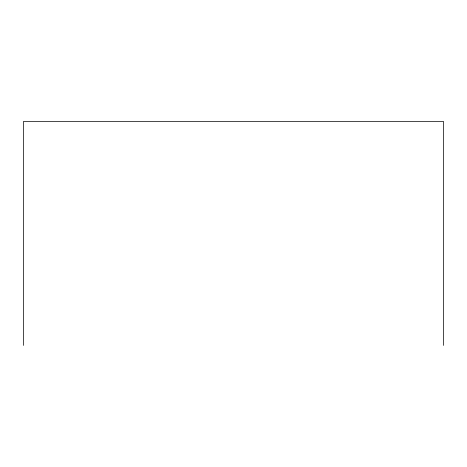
<?xml version="1.0" encoding="UTF-8"?>
<svg xmlns="http://www.w3.org/2000/svg" width="467" height="467" viewBox="0 0 467 467"><rect width="100%" height="100%" fill="white"/><g stroke="black" fill="none" stroke-linecap="round" stroke-linejoin="round"><path stroke-width="0.7" d="M443.65 345.417L443.65 121.583L23.35 121.583L23.35 345.417"/></g></svg>
